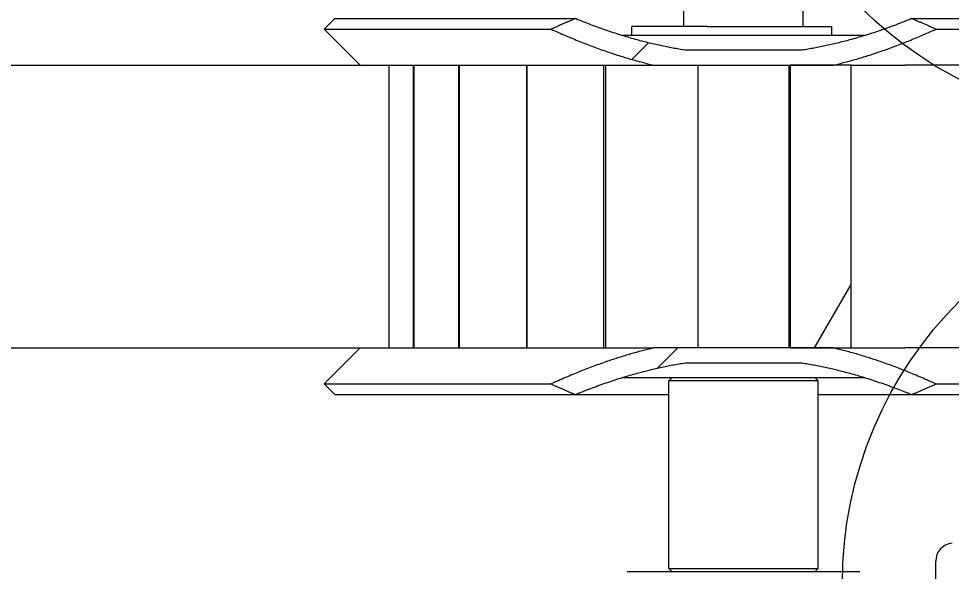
# Model space of a CAD drawing. Header units: millimetres. Extents: x 651 to 8859, y -354 to 894.
# Drawn here: x 2696.18 to 2708.7, y 78.06 to 85.48 of the extents above; entities that cross this region are included whole.
import ezdxf
from ezdxf import colors
from ezdxf.entities.mleader import LeaderData, LeaderLine
from ezdxf.math import Vec2, Vec3

# ---------------------------------------------------------------- set-up
doc = ezdxf.new("R2010")
doc.units = ezdxf.units.MM
doc.layers.get('0').update_dxf_attribs({"lineweight": 18})
for name, color, linetype, lineweight in [('cienka', 7, 'Continuous', 9), ('Kreskowanie (ISO)', 7, 'Continuous', 9), ('Widoczne (ISO)', 7, 'Continuous', 18), ('Widoczne wąskie (ISO)', 7, 'Continuous', 9)]:
    doc.layers.add(name, color=color, linetype=linetype, lineweight=lineweight)
doc.styles.get("Standard").update_dxf_attribs({"font": 'tahoma.ttf'})
doc.dimstyles.new('5', dxfattribs={"dimtxt": 3, "dimasz": 2.5, "dimexe": 0.18, "dimexo": 0.0625, "dimgap": 0.09, "dimtad": 0, "dimtih": 1, "dimtoh": 1, "dimdec": 0, "dimlfac": 5, "dimzin": 0, "dimdsep": 46, "dimtxsty": 'Standard', "dimcen": 0.09, "dimadec": 0, "dimazin": 0, "dimtfac": 1, "dimtdec": 0, "dimtofl": 0, "dimtmove": 0, "dimatfit": 3, "dimfxl": 1, "dimtolj": 1, "dimtzin": 0, "dimarcsym": 0})
pattern_1 = [(45, (1761.6154, -521.0996), (-2.245064, 2.245064), [])]

# ---------------------------------------------------------------- blocks, each defined once
blk = doc.blocks.new('_Dot')
at = {"color": 0, "linetype": 'ByBlock', "lineweight": -2}
blk.add_line((-0.5, 0), (-1, 0), dxfattribs=at)
at = {"color": 0, "linetype": 'ByBlock', "const_width": 0.5}
blk.add_lwpolyline([(-0.25, 0, 1), (0.25, 0, 1)], format="xyb", close=True, dxfattribs=at)
blk = doc.blocks.new('*D304')
at = {"layer": 'cienka', "color": 0, "lineweight": -2, "transparency": 16777216}
for p, q in [((2596.908, 83.338), (2596.908, 30.838)), ((2717.708, 83.338), (2717.708, 30.838)), ((2599.408, 31.018), (2653.976, 31.018)), ((2715.208, 31.018), (2660.64, 31.018))]:
    blk.add_line(p, q, dxfattribs=at)
at = {"layer": 'cienka', "color": 0, "transparency": 16777216}
for points in [[(2599.408, 31.435), (2599.408, 30.602), (2596.908, 31.018)], [(2715.208, 31.435), (2715.208, 30.602), (2717.708, 31.018)]]:
    blk.add_solid(points, dxfattribs=at)
at = {"layer": 'Defpoints', "color": 0, "transparency": 16777216}
for p in [(2596.908, 83.401), (2717.708, 83.401), (2717.708, 31.018)]:
    blk.add_point(p, dxfattribs=at)
at = {"layer": 'cienka', "color": 0, "transparency": 16777216, "insert": (2657.308, 31.018), "char_height": 3, "attachment_point": 5}
blk.add_mtext('\\A1;604', dxfattribs=at)

msp = doc.modelspace()

# ---------------------------------------------------------------- hatches: boundary and pattern name
at = {"layer": 'Kreskowanie (ISO)'}
h = msp.add_hatch(dxfattribs=at)
h.set_pattern_fill('ANSI31', color=256, scale=25.4, style=0)
h.set_pattern_definition(pattern_1)
edge = h.paths.add_edge_path()
edge.add_spline(control_points=[(2708.164, 85.485), (2707.398, 85.17), (2706.692, 85.061)], knot_values=[0, 0, 0, 0.767289, 0.767289, 0.767289], weights=[1, 1.009884, 1], degree=2, periodic=0)
edge.add_line((2706.692, 85.061), (2705.124, 85.061))
edge.add_spline(control_points=[(2705.124, 85.061), (2704.418, 85.17), (2703.652, 85.485)], knot_values=[0, 0, 0, 0.767289, 0.767289, 0.767289], weights=[1, 1.009884, 1], degree=2, periodic=0)
edge.add_spline(control_points=[(2703.652, 85.485), (2703.492, 85.419), (2703.327, 85.343)], knot_values=[0, 0, 0, 0.177186, 0.177186, 0.177186], weights=[1, 1.000428, 1], degree=2, periodic=0)
edge.add_spline(control_points=[(2703.327, 85.343), (2704.044, 85.015), (2704.7, 84.861)], knot_values=[0, 0, 0, 0.728387, 0.728387, 0.728387], weights=[1, 1.008219, 1], degree=2, periodic=0)
edge.add_line((2704.7, 84.861), (2706.535, 84.861))
edge.add_line((2706.535, 84.861), (2707.116, 84.861))
edge.add_spline(control_points=[(2707.116, 84.861), (2707.772, 85.015), (2708.489, 85.343)], knot_values=[0, 0, 0, 0.728387, 0.728387, 0.728387], weights=[1, 1.008219, 1], degree=2, periodic=0)
edge.add_spline(control_points=[(2708.489, 85.343), (2708.324, 85.419), (2708.164, 85.485)], knot_values=[0, 0, 0, 0.177186, 0.177186, 0.177186], weights=[1, 1.000428, 1], degree=2, periodic=0)
h = msp.add_hatch(dxfattribs=at)
h.set_pattern_fill('ANSI31', color=256, scale=25.4, angle=15, style=0)
h.set_pattern_definition([(59.99998, (1761.6154, -521.0996), (-2.74963, 1.587501), [])])
h.paths.add_polyline_path([(2707.353, 81.061), (2707.353, 84.861), (2707.116, 84.861), (2706.535, 84.861), (2706.535, 81.061), (2707.116, 81.061)])
h = msp.add_hatch(dxfattribs=at)
h.set_pattern_fill('ANSI31', color=256, scale=25.4, style=0)
h.set_pattern_definition(pattern_1)
edge = h.paths.add_edge_path()
edge.add_line((2707.116, 81.061), (2706.535, 81.061))
edge.add_line((2706.535, 81.061), (2704.7, 81.061))
edge.add_spline(control_points=[(2704.7, 81.061), (2704.044, 80.907), (2703.327, 80.578)], knot_values=[0, 0, 0, 0.728387, 0.728387, 0.728387], weights=[1, 1.008219, 1], degree=2, periodic=0)
edge.add_spline(control_points=[(2703.327, 80.578), (2703.492, 80.502), (2703.652, 80.436)], knot_values=[0, 0, 0, 0.177186, 0.177186, 0.177186], weights=[1, 1.000428, 1], degree=2, periodic=0)
edge.add_spline(control_points=[(2703.652, 80.436), (2704.418, 80.751), (2705.124, 80.861)], knot_values=[0, 0, 0, 0.767289, 0.767289, 0.767289], weights=[1, 1.009884, 1], degree=2, periodic=0)
edge.add_line((2705.124, 80.861), (2706.692, 80.861))
edge.add_spline(control_points=[(2706.692, 80.861), (2707.398, 80.751), (2708.164, 80.436)], knot_values=[0, 0, 0, 0.767289, 0.767289, 0.767289], weights=[1, 1.009884, 1], degree=2, periodic=0)
edge.add_spline(control_points=[(2708.164, 80.436), (2708.324, 80.502), (2708.489, 80.578)], knot_values=[0, 0, 0, 0.177186, 0.177186, 0.177186], weights=[1, 1.000428, 1], degree=2, periodic=0)
edge.add_spline(control_points=[(2708.489, 80.578), (2707.772, 80.907), (2707.116, 81.061)], knot_values=[0, 0, 0, 0.728387, 0.728387, 0.728387], weights=[1, 1.008219, 1], degree=2, periodic=0)

# ---------------------------------------------------------------- linework, layer by layer
at = {"layer": 'Widoczne (ISO)'}
for p, q in [((2705.108, 85.381), (2705.108, 89.801)), ((2706.708, 85.381), (2706.708, 89.801)), ((2700.423, 85.485), (2700.281, 85.343)), ((2700.423, 85.485), (2703.652, 85.485)), ((2705.421, 85.381), (2704.41, 85.381)), ((2704.41, 85.261), (2704.41, 85.381)), ((2705.421, 85.381), (2707.093, 85.381)), ((2707.093, 85.261), (2707.093, 85.381)), ((2708.164, 85.485), (2711.393, 85.485)), ((2700.281, 85.343), (2703.327, 85.343)), ((2700.764, 84.861), (2700.281, 85.343)), ((2704.271, 85.261), (2707.545, 85.261)), ((2708.489, 85.343), (2711.535, 85.343)), ((2706.692, 85.061), (2705.124, 85.061)), ((2673.221, 84.861), (2700.764, 84.861)), ((2700.764, 84.861), (2704.7, 84.861)), ((2701.147, 84.861), (2701.147, 81.061)), ((2701.48, 81.061), (2701.48, 84.861)), ((2701.485, 84.861), (2701.485, 81.061)), ((2702.084, 84.861), (2702.084, 81.061)), ((2702.09, 84.861), (2702.09, 81.061)), ((2702.999, 81.061), (2702.999, 84.861)), ((2703.002, 84.861), (2703.002, 81.061)), ((2704.029, 84.861), (2704.029, 81.061)), ((2704.056, 84.861), (2704.056, 81.061)), ((2704.7, 84.861), (2707.116, 84.861)), ((2705.298, 81.061), (2705.298, 84.861)), ((2706.518, 84.861), (2706.518, 81.061)), ((2707.353, 84.861), (2706.535, 84.861)), ((2706.535, 84.861), (2706.535, 81.061)), ((2707.353, 81.061), (2707.353, 84.861)), ((2707.353, 84.861), (2708.072, 84.861)), ((2711.052, 84.861), (2708.072, 84.861)), ((2673.221, 81.061), (2700.764, 81.061)), ((2700.764, 81.061), (2700.281, 80.578)), ((2700.764, 81.061), (2704.7, 81.061)), ((2707.116, 81.061), (2704.7, 81.061)), ((2706.535, 81.061), (2707.353, 81.061)), ((2707.353, 81.061), (2708.072, 81.061)), ((2711.052, 81.061), (2708.072, 81.061)), ((2705.124, 80.861), (2706.692, 80.861)), ((2707.545, 80.661), (2704.271, 80.661)), ((2704.948, 80.661), (2704.908, 80.621)), ((2706.908, 80.621), (2704.908, 80.621)), ((2704.908, 78.101), (2704.908, 80.621)), ((2706.868, 80.661), (2706.908, 80.621)), ((2706.908, 78.101), (2706.908, 80.621)), ((2700.281, 80.578), (2703.327, 80.578)), ((2700.423, 80.436), (2700.281, 80.578)), ((2708.489, 80.578), (2711.535, 80.578)), ((2700.423, 80.436), (2703.652, 80.436)), ((2703.652, 80.436), (2704.908, 80.436)), ((2706.908, 80.436), (2708.164, 80.436)), ((2708.164, 80.436), (2711.393, 80.436)), ((2708.488, 77.781), (2708.488, 78.199)), ((2704.348, 78.061), (2707.468, 78.061)), ((2704.908, 78.101), (2706.908, 78.101)), ((2704.948, 78.061), (2704.908, 78.101)), ((2706.868, 78.061), (2706.908, 78.101))]:
    msp.add_line(p, q, dxfattribs=at)
msp.add_arc((2708.728, 78.199), 0.24, 95, 180, dxfattribs=at)
for points, weights in [([(2703.652, 85.485), (2703.492, 85.419), (2703.327, 85.343)], [1, 1.00042774363, 1]), ([(2705.124, 85.061), (2704.418, 85.17), (2703.652, 85.485)], [1, 1.0098843878, 1]), ([(2708.164, 85.485), (2707.398, 85.17), (2706.692, 85.061)], [1, 1.0098843878, 1]), ([(2708.489, 85.343), (2708.324, 85.419), (2708.164, 85.485)], [1, 1.00042774363, 1]), ([(2703.327, 85.343), (2704.044, 85.015), (2704.7, 84.861)], [1, 1.0082194324, 1]), ([(2707.116, 84.861), (2707.772, 85.015), (2708.489, 85.343)], [1, 1.0082194324, 1]), ([(2704.7, 81.061), (2704.044, 80.907), (2703.327, 80.578)], [1, 1.0082194324, 1]), ([(2708.489, 80.578), (2707.772, 80.907), (2707.116, 81.061)], [1, 1.0082194324, 1]), ([(2703.652, 80.436), (2704.418, 80.751), (2705.124, 80.861)], [1, 1.0098843878, 1]), ([(2706.692, 80.861), (2707.398, 80.751), (2708.164, 80.436)], [1, 1.0098843878, 1]), ([(2703.327, 80.578), (2703.492, 80.502), (2703.652, 80.436)], [1, 1.00042774363, 1]), ([(2708.164, 80.436), (2708.324, 80.502), (2708.489, 80.578)], [1, 1.00042774363, 1])]:
    msp.add_rational_spline(points, weights, degree=2, dxfattribs=at)
at = {"layer": 'Widoczne wąskie (ISO)'}
for centre in [(2711.273, 89.432), (2712.6, 77.895)]:
    msp.add_circle(centre, 5.365, dxfattribs=at)

# ---------------------------------------------------------------- dimensions: what is measured, and where the dimension line sits
at = {"layer": 'cienka'}
dim = msp.add_linear_dim(base=(2717.708, 31.018), p1=(2596.908, 83.401), p2=(2717.708, 83.401), dimstyle='5', dxfattribs=at)
dim.commit()
dim.dimension.update_dxf_attribs({"geometry": '*D304', "text_midpoint": (2657.308, 31.018)})

# ---------------------------------------------------------------- leaders
ml = msp.add_multileader_mtext('Standard', dxfattribs=at)
ml.set_content('35', color=256)
ml.set_leader_properties()
ml.set_arrow_properties(name='DOT')
ml.build(insert=Vec2(0, 0))
ml.multileader.update_dxf_attribs({"has_dogleg": 0, "text_left_attachment_type": 5, "text_right_attachment_type": 6, "text_top_attachment_type": 10, "dogleg_length": 0, "arrow_head_size": 1})
ctx = ml.context
ctx.base_point, ctx.char_height, ctx.arrow_head_size, ctx.landing_gap_size, ctx.plane_origin = Vec3(2702.423, 41.67), 5, 1, 0, Vec3(2742.752, 72.698)
ctx.left_attachment, ctx.right_attachment, ctx.bottom_attachment = 5, 6, 10
notes = []
notes.append((ctx, [(1, (1, 1, 0), (2702.423, 41.67), (1, 0), 0, [(0, [(2685.71, 81.78)], 0, [])])]))
ctx.mtext.insert, ctx.mtext.width, ctx.mtext.flow_direction = Vec3(2702.423, 47.774), 5.83274, 5
for ctx, leaders in notes:
    for number, flags, end, landing, length, lines in leaders:
        leader = LeaderData()
        leader.index, (leader.has_last_leader_line, leader.has_dogleg_vector, leader.attachment_direction) = number, flags
        leader.last_leader_point, leader.dogleg_vector, leader.dogleg_length = Vec3(end), Vec3(landing), length
        for number, points, colour, breaks in lines:
            line = LeaderLine()
            line.index, line.vertices, line.color, line.breaks = number, Vec3.list(points), colors.encode_raw_color(colour), breaks
            leader.lines.append(line)
        ctx.leaders.append(leader)

doc.saveas('drawing.dxf')
